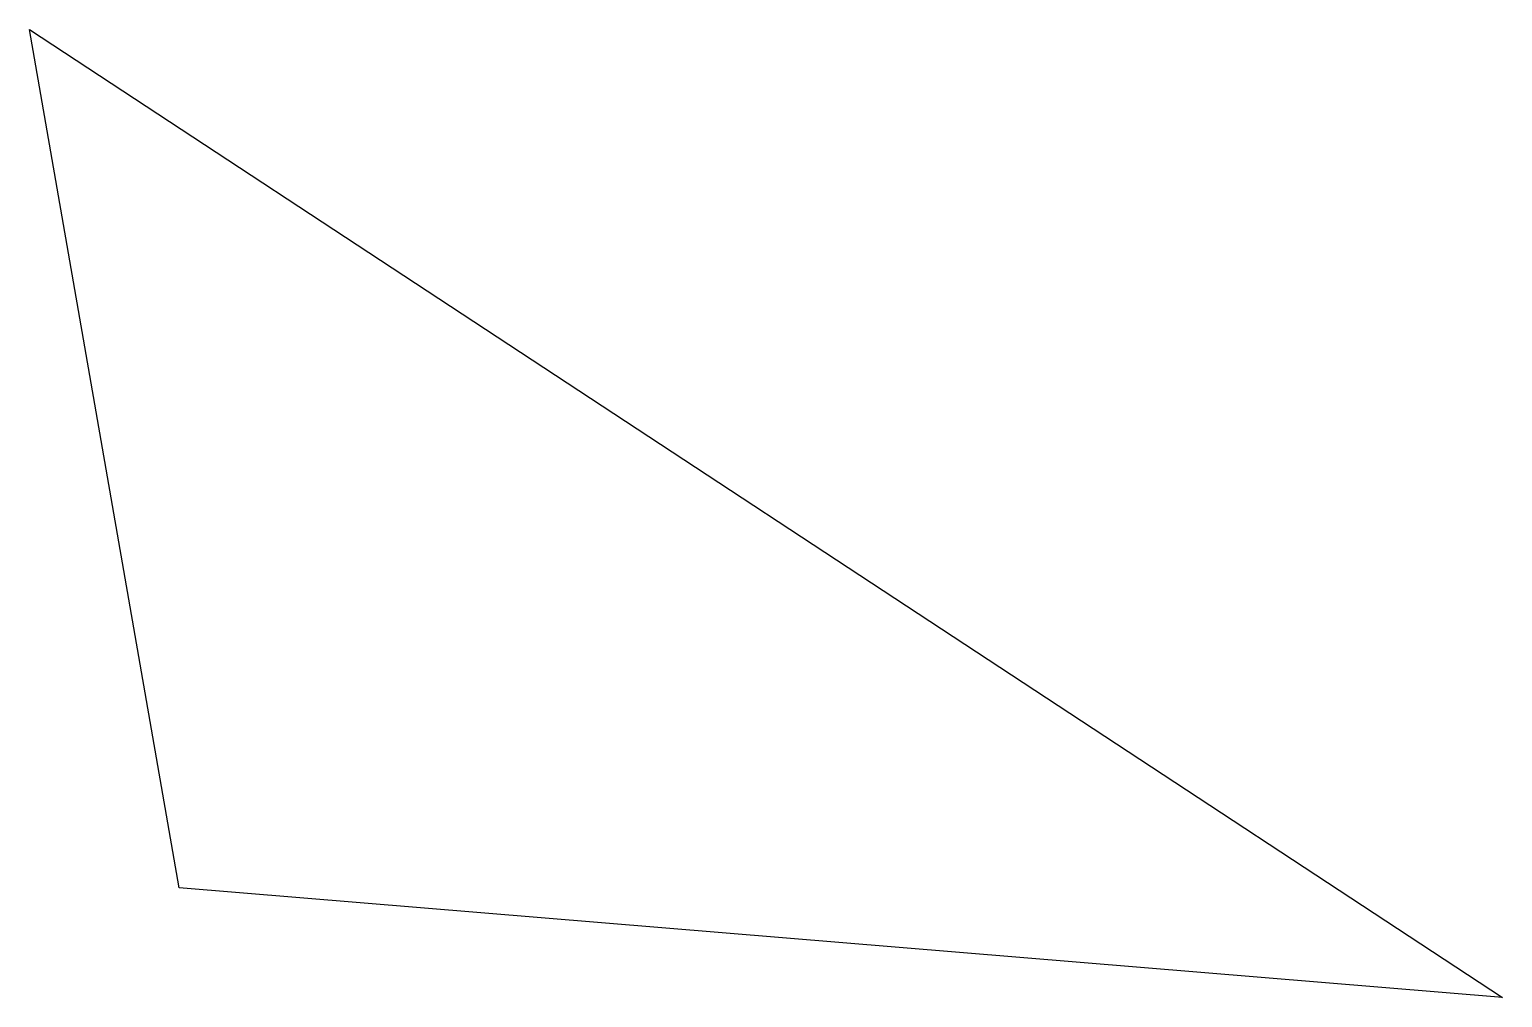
# Model space of a CAD drawing. Header units: millimetres. Extents: x 2245 to 3502, y 1274 to 2100.
import ezdxf

# ---------------------------------------------------------------- set-up
doc = ezdxf.new("R2010")
doc.units = ezdxf.units.MM

msp = doc.modelspace()

# ---------------------------------------------------------------- linework, layer by layer
for p, q in [((2244.7, 2100.1), (3501.9, 1274)), ((2372.6, 1367.5), (2244.7, 2100.1)), ((3501.9, 1274), (2372.6, 1367.5))]:
    msp.add_line(p, q)

doc.saveas('drawing.dxf')
